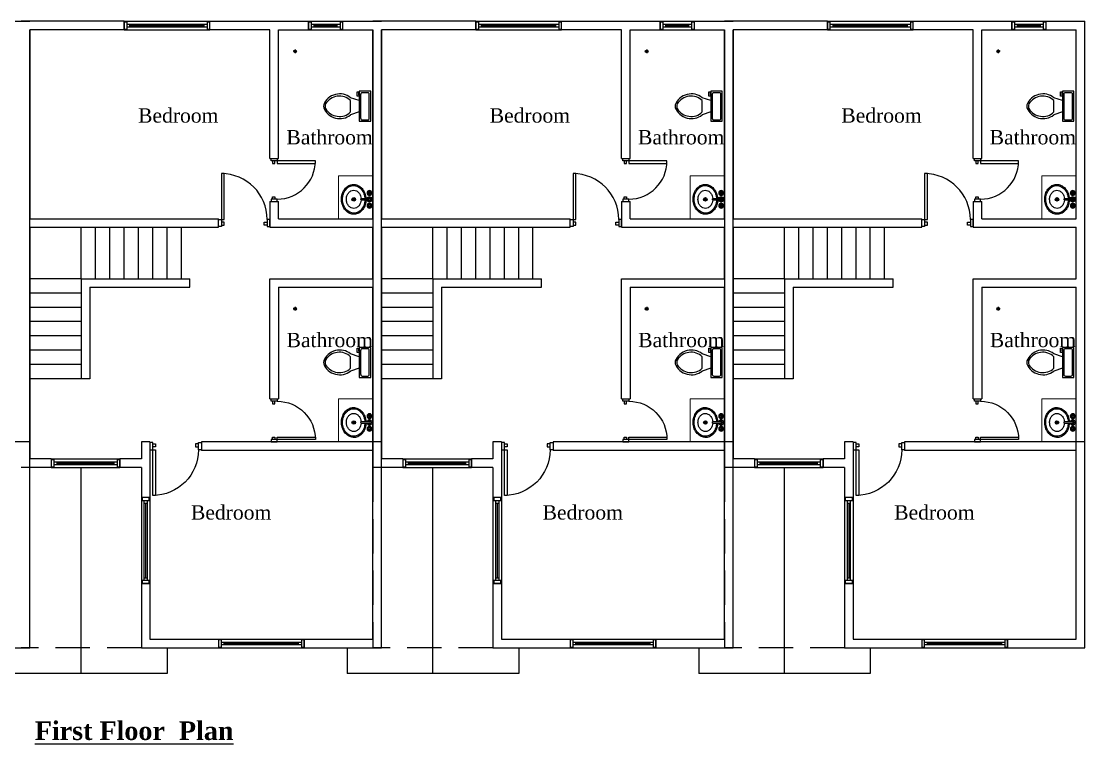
# Model space of a CAD drawing. Header units: inches. Extents: x 8172 to 11619, y -1386 to 1167.
# Drawn here: x 9429 to 10173, y 607 to 1113 of the extents above; entities that cross this region are included whole.
import ezdxf

# ---------------------------------------------------------------- set-up
doc = ezdxf.new("R2010")
doc.units = ezdxf.units.IN
doc.header["$LTSCALE"] = 48
doc.header["$MEASUREMENT"] = 0
doc.linetypes.add('Dashed', pattern=[0.75, 0.5, -0.25])
doc.layers.add('A-Door', color=3, linetype='Continuous', lineweight=13)
doc.layers.add('window', color=3, linetype='Continuous', lineweight=13)
for name, color, linetype in [('A-Flor-Strs', 12, 'Continuous'), ('A-PLUMBING', 6, 'Continuous'), ('A-Wall-Blow', 30, 'Continuous'), ('Ex-Fittings', 4, 'Continuous')]:
    doc.layers.add(name, color=color, linetype=linetype)
doc.styles.get("Standard").update_dxf_attribs({"font": 'romantic.ttf'})

# ---------------------------------------------------------------- blocks, each defined once
blk = doc.blocks.new('Faucet - Bathroom top')
for p, q in [((-4.107, 0.125), (-4.375, 0.125)), ((-3.75, 0.4788), (-3.75, 0.75)), ((-3.5, 0.482), (-3.5, 0.75)), ((-3.1461, 0.125), (-2.875, 0.125)), ((3.143, 0.125), (2.875, 0.125)), ((3.5, 0.4788), (3.5, 0.75)), ((3.75, 0.482), (3.75, 0.75)), ((4.1039, 0.125), (4.375, 0.125)), ((-4.1039, -0.125), (-4.375, -0.125)), ((-3.75, -0.4821), (-3.75, -0.75)), ((-3.5, -0.4789), (-3.5, -0.75)), ((-3.143, -0.125), (-2.875, -0.125)), ((-0.5, -0.8639), (-0.5, -4.5)), ((0.5, -4.5), (0.5, -0.8631)), ((3.1461, -0.125), (2.875, -0.125)), ((3.5, -0.4821), (3.5, -0.75)), ((3.75, -0.4789), (3.75, -0.75)), ((4.107, -0.125), (4.375, -0.125))]:
    blk.add_line(p, q)
for centre, radius in [((-3.625, 0), 1.375), ((-4.625, 0), 0.2795), ((-3.625, 0), 0.5), ((-3.625, 1), 0.2795), ((-2.625, 0), 0.2795), ((0, 0), 0.5), ((3.625, 0), 1.375), ((2.625, 0), 0.2795), ((3.625, 0), 0.5), ((3.625, 1), 0.2795), ((4.625, 0), 0.2795), ((-3.625, -1), 0.2795), ((3.625, -1), 0.2795)]:
    blk.add_circle(centre, radius)
for centre, radius, start, end in [((-3.625, 0), 1, 105.2407, 164.2093), ((-3.625, 0), 1, 16.44125, 74.07887), ((0, 0), 1.5, 289.6514, 250.3603), ((0, 0), 1, 300.3431, 239.7554), ((3.625, 0), 1, 106.12, 164.0884), ((3.625, 0), 1, 16.23422, 73.90469), ((-3.625, 0), 1, 196.2342, 253.9047), ((-3.625, 0), 1, 286.12, 344.0884), ((0, -4.5), 0.5, 180, 0), ((3.625, 0), 1, 196.4413, 254.0789), ((3.625, 0), 1, 285.2407, 344.2093)]:
    blk.add_arc(centre, radius, start, end)
blk = doc.blocks.new('Toilet - top')
for p, q in [((9.5, -6), (9.5, -2)), ((-10, -8.5), (-8, -8.5)), ((-10, -9.5), (-10, -8.5)), ((-7, -9.5), (-10, -9.5)), ((-8, -8.5), (-8, -8)), ((-7, -8), (-7, -9.5)), ((-4, -8), (-6, -14)), ((4, -14), (-4, -14)), ((4, -8), (6, -14))]:
    blk.add_line(p, q)
blk.add_lwpolyline([(10.5, -8), (10.5, 0), (-10.5, 0), (-10.5, -8)], close=True)
for points in [[(-9.5, -2), (-9.5, -6)], [(8.5, -1), (-8.5, -1)], [(-8.5, -7), (8.5, -7)]]:
    blk.add_lwpolyline(points)
for centre, radius, start, end in [((-8.62, -1.88), 0.884, 81.8699, 188.1301), ((-8.62, -6.12), 0.884, 171.8699, 278.1301), ((8.62, -1.88), 0.884, 351.8699, 98.1301), ((8.62, -6.12), 0.884, 261.8699, 8.1301), ((3.52, -21.58), 12.17, 141.46911, 247.97143), ((4.2, -21.82), 11.33, 136.36773, 238.94682), ((-3.52, -21.58), 12.17, 292.02843, 38.53071), ((-4.2, -21.82), 11.33, 301.05301, 43.63209), ((0, -27.88), 4, 245.73182, 294.26817), ((0, -29), 4, 254.86053, 285.13947)]:
    blk.add_arc(centre, radius, start, end)
blk = doc.blocks.new('*U44')
at = {"layer": 'A-Door', "color": 3, "linetype": 'Continuous', "lineweight": -3}
for points in [[(2, 5), (4, 5), (4, 37), (2, 37)], [(2, 0), (0, 0), (0, 5), (2, 5)], [(2, 1), (4, 1), (4, 3), (2, 3)], [(34, 1), (32, 1), (32, 3), (34, 3)], [(34, 0), (36, 0), (36, 5), (34, 5)]]:
    blk.add_lwpolyline(points, close=True, dxfattribs=at)
blk.add_arc((2, 5), 32, 0, 90, dxfattribs=at)

msp = doc.modelspace()

# ---------------------------------------------------------------- linework, layer by layer
for p, q in [((9621.49, 1091.52), (9618.94, 1091.52)), ((9620.21, 1092.8), (9620.21, 1090.25)), ((9867.49, 1091.52), (9864.94, 1091.52)), ((9866.21, 1092.8), (9866.21, 1090.25)), ((10113.49, 1091.52), (10110.94, 1091.52)), ((10112.21, 1092.8), (10112.21, 1090.25)), ((9674.68, 908.52), (9674.68, 926.52)), ((9920.68, 908.52), (9920.68, 926.52)), ((10166.68, 908.52), (10166.68, 926.52)), ((9621.49, 911.52), (9618.94, 911.52)), ((9620.21, 912.8), (9620.21, 910.25)), ((9867.49, 911.52), (9864.94, 911.52)), ((9866.21, 912.8), (9866.21, 910.25)), ((10113.49, 911.52), (10110.94, 911.52)), ((10112.21, 912.8), (10112.21, 910.25))]:
    msp.add_line(p, q)
at = {"color": 3, "lineweight": 0}
for p, q in [((9650.68, 1004.52), (9650.68, 974.52)), ((9650.68, 1004.52), (9674.68, 1004.52)), ((9896.68, 1004.52), (9896.68, 974.52)), ((9896.68, 1004.52), (9920.68, 1004.52)), ((10142.68, 1004.52), (10142.68, 974.52)), ((10142.68, 1004.52), (10166.68, 1004.52)), ((9650.68, 848.52), (9650.68, 818.52)), ((9650.68, 848.52), (9674.68, 848.52)), ((9896.68, 848.52), (9896.68, 818.52)), ((9896.68, 848.52), (9920.68, 848.52)), ((10142.68, 848.52), (10142.68, 818.52)), ((10142.68, 848.52), (10166.68, 848.52))]:
    msp.add_line(p, q, dxfattribs=at)
at = {"color": 4}
for p, q in [((9674.68, 818.52), (9656.68, 818.52)), ((9920.68, 818.52), (9902.68, 818.52)), ((9470.68, 656.52), (9470.68, 800.52)), ((9716.68, 656.52), (9716.68, 800.52)), ((9962.68, 656.52), (9962.68, 800.52)), ((9530.68, 674.52), (9530.68, 656.52)), ((9656.68, 674.52), (9656.68, 656.52)), ((9776.68, 674.52), (9776.68, 656.52)), ((9902.68, 674.52), (9902.68, 656.52)), ((10022.68, 674.52), (10022.68, 656.52)), ((9530.68, 656.52), (9410.68, 656.52)), ((9776.68, 656.52), (9656.68, 656.52)), ((10022.68, 656.52), (9902.68, 656.52))]:
    msp.add_line(p, q, dxfattribs=at)
at = {"color": 8, "linetype": 'Dashed'}
for p, q in [((9674.68, 800.52), (9674.68, 674.52)), ((9920.68, 800.52), (9920.68, 674.52)), ((9512.68, 674.52), (9428.68, 674.52)), ((9758.68, 674.52), (9674.68, 674.52)), ((10004.68, 674.52), (9920.68, 674.52))]:
    msp.add_line(p, q, dxfattribs=at)
for centre, radius in [((9620.21, 1091.52), 0.939), ((9620.21, 1091.52), 0.527), ((9866.21, 1091.52), 0.939), ((9866.21, 1091.52), 0.527), ((10112.21, 1091.52), 0.939), ((10112.21, 1091.52), 0.527), ((9620.21, 911.52), 0.939), ((9620.21, 911.52), 0.527), ((9866.21, 911.52), 0.939), ((9866.21, 911.52), 0.527), ((10112.21, 911.52), 0.939), ((10112.21, 911.52), 0.527)]:
    msp.add_circle(centre, radius)
at = {"layer": 'A-Flor-Strs'}
for p, q in [((9470.68, 932.52), (9470.68, 968.52)), ((9480.68, 932.52), (9480.68, 968.52)), ((9490.68, 932.52), (9490.68, 968.52)), ((9500.68, 932.52), (9500.68, 968.52)), ((9510.68, 932.52), (9510.68, 968.52)), ((9520.68, 932.52), (9520.68, 968.52)), ((9530.68, 932.52), (9530.68, 968.52)), ((9540.68, 932.52), (9540.68, 968.52)), ((9716.68, 932.52), (9716.68, 968.52)), ((9726.68, 932.52), (9726.68, 968.52)), ((9736.68, 932.52), (9736.68, 968.52)), ((9746.68, 932.52), (9746.68, 968.52)), ((9756.68, 932.52), (9756.68, 968.52)), ((9766.68, 932.52), (9766.68, 968.52)), ((9776.68, 932.52), (9776.68, 968.52)), ((9786.68, 932.52), (9786.68, 968.52)), ((9962.68, 932.52), (9962.68, 968.52)), ((9972.68, 932.52), (9972.68, 968.52)), ((9982.68, 932.52), (9982.68, 968.52)), ((9992.68, 932.52), (9992.68, 968.52)), ((10002.68, 932.52), (10002.68, 968.52)), ((10012.68, 932.52), (10012.68, 968.52)), ((10022.68, 932.52), (10022.68, 968.52)), ((10032.68, 932.52), (10032.68, 968.52)), ((9470.68, 932.52), (9434.68, 932.52)), ((9716.68, 932.52), (9680.68, 932.52)), ((9962.68, 932.52), (9926.68, 932.52)), ((9470.68, 922.52), (9434.68, 922.52)), ((9716.68, 922.52), (9680.68, 922.52)), ((9962.68, 922.52), (9926.68, 922.52)), ((9470.68, 912.52), (9434.68, 912.52)), ((9716.68, 912.52), (9680.68, 912.52)), ((9962.68, 912.52), (9926.68, 912.52)), ((9470.68, 902.52), (9434.68, 902.52)), ((9716.68, 902.52), (9680.68, 902.52)), ((9962.68, 902.52), (9926.68, 902.52)), ((9470.68, 892.52), (9434.68, 892.52)), ((9716.68, 892.52), (9680.68, 892.52)), ((9962.68, 892.52), (9926.68, 892.52)), ((9470.68, 882.52), (9434.68, 882.52)), ((9716.68, 882.52), (9680.68, 882.52)), ((9962.68, 882.52), (9926.68, 882.52)), ((9470.68, 872.52), (9434.68, 872.52)), ((9716.68, 872.52), (9680.68, 872.52)), ((9962.68, 872.52), (9926.68, 872.52)), ((9476.68, 862.52), (9434.68, 862.52)), ((9722.68, 862.52), (9680.68, 862.52)), ((9968.68, 862.52), (9926.68, 862.52))]:
    msp.add_line(p, q, dxfattribs=at)
at = {"layer": 'A-Wall-Blow'}
for p, q in [((9407.68, 1112.52), (9434.68, 1112.52)), ((9500.68, 1112.52), (9428.68, 1112.52)), ((9500.68, 1106.52), (9500.68, 1112.52)), ((9560.68, 1112.52), (9629.68, 1112.52)), ((9560.68, 1106.52), (9560.68, 1112.52)), ((9629.68, 1106.52), (9629.68, 1112.52)), ((9653.68, 1112.52), (9680.68, 1112.52)), ((9653.68, 1106.52), (9653.68, 1112.52)), ((9746.68, 1112.52), (9674.68, 1112.52)), ((9746.68, 1106.52), (9746.68, 1112.52)), ((9806.68, 1112.52), (9875.68, 1112.52)), ((9806.68, 1106.52), (9806.68, 1112.52)), ((9875.68, 1106.52), (9875.68, 1112.52)), ((9899.68, 1112.52), (9926.68, 1112.52)), ((9899.68, 1106.52), (9899.68, 1112.52)), ((9992.68, 1112.52), (9920.68, 1112.52)), ((9992.68, 1106.52), (9992.68, 1112.52)), ((10052.68, 1112.52), (10121.68, 1112.52)), ((10052.68, 1106.52), (10052.68, 1112.52)), ((10121.68, 1106.52), (10121.68, 1112.52)), ((10145.68, 1112.52), (10172.68, 1112.52)), ((10145.68, 1106.52), (10145.68, 1112.52)), ((10172.68, 782.84), (10172.68, 1112.52)), ((9434.68, 782.84), (9434.68, 1106.52)), ((9500.68, 1106.52), (9434.68, 1106.52)), ((9434.68, 1106.52), (9434.68, 974.52)), ((9602.68, 1106.52), (9560.68, 1106.52)), ((9602.68, 1016.52), (9602.68, 1106.52)), ((9608.68, 1016.52), (9608.68, 1106.52)), ((9608.68, 1106.52), (9629.68, 1106.52)), ((9653.68, 1106.52), (9674.68, 1106.52)), ((9674.68, 974.52), (9674.68, 1106.52)), ((9674.68, 1106.52), (9674.68, 968.52)), ((9680.68, 782.84), (9680.68, 1106.52)), ((9746.68, 1106.52), (9680.68, 1106.52)), ((9680.68, 1106.52), (9680.68, 974.52)), ((9848.68, 1106.52), (9806.68, 1106.52)), ((9848.68, 1016.52), (9848.68, 1106.52)), ((9854.68, 1016.52), (9854.68, 1106.52)), ((9854.68, 1106.52), (9875.68, 1106.52)), ((9899.68, 1106.52), (9920.68, 1106.52)), ((9920.68, 974.52), (9920.68, 1106.52)), ((9920.68, 1106.52), (9920.68, 968.52)), ((9926.68, 782.84), (9926.68, 1106.52)), ((9992.68, 1106.52), (9926.68, 1106.52)), ((9926.68, 1106.52), (9926.68, 974.52)), ((10094.68, 1106.52), (10052.68, 1106.52)), ((10094.68, 1016.52), (10094.68, 1106.52)), ((10100.68, 1016.52), (10100.68, 1106.52)), ((10100.68, 1106.52), (10121.68, 1106.52)), ((10145.68, 1106.52), (10166.68, 1106.52)), ((10166.68, 974.52), (10166.68, 1106.52)), ((9602.68, 1016.52), (9608.68, 1016.52)), ((9848.68, 1016.52), (9854.68, 1016.52)), ((10094.68, 1016.52), (10100.68, 1016.52)), ((9602.68, 986.52), (9608.68, 986.52)), ((9602.68, 986.52), (9602.68, 968.52)), ((9608.68, 974.52), (9608.68, 986.52)), ((9848.68, 986.52), (9854.68, 986.52)), ((9848.68, 986.52), (9848.68, 968.52)), ((9854.68, 974.52), (9854.68, 986.52)), ((10094.68, 986.52), (10100.68, 986.52)), ((10094.68, 986.52), (10094.68, 968.52)), ((10100.68, 974.52), (10100.68, 986.52)), ((9434.68, 974.52), (9566.68, 974.52)), ((9434.68, 968.52), (9566.68, 968.52)), ((9434.68, 968.52), (9434.68, 806.52)), ((9566.68, 968.52), (9566.68, 974.52)), ((9602.68, 968.52), (9674.68, 968.52)), ((9608.68, 974.52), (9674.68, 974.52)), ((9674.68, 932.52), (9674.68, 968.52)), ((9674.68, 968.52), (9674.68, 800.52)), ((9680.68, 974.52), (9812.68, 974.52)), ((9680.68, 968.52), (9812.68, 968.52)), ((9680.68, 968.52), (9680.68, 806.52)), ((9812.68, 968.52), (9812.68, 974.52)), ((9848.68, 968.52), (9920.68, 968.52)), ((9854.68, 974.52), (9920.68, 974.52)), ((9920.68, 932.52), (9920.68, 968.52)), ((9920.68, 968.52), (9920.68, 800.52)), ((9926.68, 974.52), (10058.68, 974.52)), ((9926.68, 968.52), (10058.68, 968.52)), ((9926.68, 968.52), (9926.68, 806.52)), ((10058.68, 968.52), (10058.68, 974.52)), ((10094.68, 968.52), (10166.68, 968.52)), ((10100.68, 974.52), (10166.68, 974.52)), ((10166.68, 932.52), (10166.68, 968.52)), ((9470.68, 932.52), (9546.68, 932.52)), ((9470.68, 932.52), (9470.68, 862.52)), ((9546.68, 926.52), (9546.68, 932.52)), ((9602.68, 848.52), (9602.68, 932.52)), ((9602.68, 932.52), (9674.68, 932.52)), ((9608.68, 932.52), (9674.68, 932.52)), ((9716.68, 932.52), (9792.68, 932.52)), ((9716.68, 932.52), (9716.68, 862.52)), ((9792.68, 926.52), (9792.68, 932.52)), ((9848.68, 848.52), (9848.68, 932.52)), ((9848.68, 932.52), (9920.68, 932.52)), ((9854.68, 932.52), (9920.68, 932.52)), ((9962.68, 932.52), (10038.68, 932.52)), ((9962.68, 932.52), (9962.68, 862.52)), ((10038.68, 926.52), (10038.68, 932.52)), ((10094.68, 848.52), (10094.68, 932.52)), ((10094.68, 932.52), (10166.68, 932.52)), ((10100.68, 932.52), (10166.68, 932.52)), ((9476.68, 926.52), (9546.68, 926.52)), ((9476.68, 926.52), (9476.68, 862.52)), ((9608.68, 926.52), (9608.68, 848.52)), ((9608.68, 926.52), (9674.68, 926.52)), ((9674.68, 794.84), (9674.68, 926.52)), ((9722.68, 926.52), (9792.68, 926.52)), ((9722.68, 926.52), (9722.68, 862.52)), ((9854.68, 926.52), (9854.68, 848.52)), ((9854.68, 926.52), (9920.68, 926.52)), ((9920.68, 794.84), (9920.68, 926.52)), ((9968.68, 926.52), (10038.68, 926.52)), ((9968.68, 926.52), (9968.68, 862.52)), ((10100.68, 926.52), (10100.68, 848.52)), ((10100.68, 926.52), (10166.68, 926.52)), ((10166.68, 794.84), (10166.68, 926.52)), ((9602.68, 848.52), (9608.68, 848.52)), ((9848.68, 848.52), (9854.68, 848.52)), ((10094.68, 848.52), (10100.68, 848.52)), ((9434.68, 818.52), (9308.68, 818.52)), ((9434.68, 674.52), (9434.68, 818.52)), ((9518.68, 818.52), (9512.68, 818.52)), ((9512.68, 818.52), (9512.68, 806.52)), ((9518.68, 818.52), (9518.68, 779.52)), ((9554.68, 818.52), (9554.68, 812.52)), ((9680.68, 818.52), (9554.68, 818.52)), ((9680.68, 674.52), (9680.68, 818.52)), ((9764.68, 818.52), (9758.68, 818.52)), ((9758.68, 818.52), (9758.68, 806.52)), ((9764.68, 818.52), (9764.68, 779.52)), ((9800.68, 818.52), (9800.68, 812.52)), ((9926.68, 818.52), (9800.68, 818.52)), ((9926.68, 674.52), (9926.68, 818.52)), ((10010.68, 818.52), (10004.68, 818.52)), ((10004.68, 818.52), (10004.68, 806.52)), ((10010.68, 818.52), (10010.68, 779.52)), ((10046.68, 818.52), (10046.68, 812.52)), ((10172.68, 818.52), (10046.68, 818.52)), ((10172.68, 674.52), (10172.68, 818.52)), ((9674.68, 812.52), (9554.68, 812.52)), ((9674.68, 680.52), (9674.68, 812.52)), ((9920.68, 812.52), (9800.68, 812.52)), ((9920.68, 680.52), (9920.68, 812.52)), ((10166.68, 812.52), (10046.68, 812.52)), ((10166.68, 680.52), (10166.68, 812.52)), ((9449.68, 806.52), (9434.68, 806.52)), ((9449.68, 806.52), (9449.68, 800.52)), ((9512.68, 806.52), (9497.68, 806.52)), ((9497.68, 806.52), (9497.68, 800.52)), ((9695.68, 806.52), (9680.68, 806.52)), ((9695.68, 806.52), (9695.68, 800.52)), ((9758.68, 806.52), (9743.68, 806.52)), ((9743.68, 806.52), (9743.68, 800.52)), ((9941.68, 806.52), (9926.68, 806.52)), ((9941.68, 806.52), (9941.68, 800.52)), ((10004.68, 806.52), (9989.68, 806.52)), ((9989.68, 806.52), (9989.68, 800.52)), ((9449.68, 800.52), (9428.68, 800.52)), ((9512.68, 800.52), (9497.68, 800.52)), ((9512.68, 800.52), (9512.68, 779.52)), ((9695.68, 800.52), (9674.68, 800.52)), ((9758.68, 800.52), (9743.68, 800.52)), ((9758.68, 800.52), (9758.68, 779.52)), ((9941.68, 800.52), (9920.68, 800.52)), ((10004.68, 800.52), (9989.68, 800.52)), ((10004.68, 800.52), (10004.68, 779.52)), ((9518.68, 779.52), (9512.68, 779.52)), ((9764.68, 779.52), (9758.68, 779.52)), ((10010.68, 779.52), (10004.68, 779.52)), ((9512.68, 719.52), (9512.68, 674.52)), ((9518.68, 719.52), (9512.68, 719.52)), ((9518.68, 719.52), (9518.68, 680.52)), ((9758.68, 719.52), (9758.68, 674.52)), ((9764.68, 719.52), (9758.68, 719.52)), ((9764.68, 719.52), (9764.68, 680.52)), ((10004.68, 719.52), (10004.68, 674.52)), ((10010.68, 719.52), (10004.68, 719.52)), ((10010.68, 719.52), (10010.68, 680.52)), ((9518.68, 680.52), (9566.68, 680.52)), ((9566.68, 680.52), (9566.68, 674.52)), ((9626.68, 680.52), (9674.68, 680.52)), ((9626.68, 680.52), (9626.68, 674.52)), ((9764.68, 680.52), (9812.68, 680.52)), ((9812.68, 680.52), (9812.68, 674.52)), ((9872.68, 680.52), (9920.68, 680.52)), ((9872.68, 680.52), (9872.68, 674.52)), ((10010.68, 680.52), (10058.68, 680.52)), ((10058.68, 680.52), (10058.68, 674.52)), ((10118.68, 680.52), (10166.68, 680.52)), ((10118.68, 680.52), (10118.68, 674.52)), ((9380.68, 674.52), (9434.68, 674.52)), ((9512.68, 674.52), (9566.68, 674.52)), ((9626.68, 674.52), (9680.68, 674.52)), ((9758.68, 674.52), (9812.68, 674.52)), ((9872.68, 674.52), (9926.68, 674.52)), ((10004.68, 674.52), (10058.68, 674.52)), ((10118.68, 674.52), (10172.68, 674.52))]:
    msp.add_line(p, q, dxfattribs=at)
at = {"layer": 'Ex-Fittings'}
for p, q in [((9662.13, 988.02), (9660.42, 988.02)), ((9661.28, 987.17), (9661.27, 988.88)), ((9908.13, 988.02), (9906.42, 988.02)), ((9907.28, 987.17), (9907.27, 988.88)), ((10154.13, 988.02), (10152.42, 988.02)), ((10153.28, 987.17), (10153.27, 988.88)), ((9662.13, 832.02), (9660.42, 832.02)), ((9661.28, 831.17), (9661.27, 832.88)), ((9908.13, 832.02), (9906.42, 832.02)), ((9907.28, 831.17), (9907.27, 832.88)), ((10154.13, 832.02), (10152.42, 832.02)), ((10153.28, 831.17), (10153.27, 832.88))]:
    msp.add_line(p, q, dxfattribs=at)
for points in [[(9669.83, 987.44, -0.064433), (9669.3, 984.21, -0.090016), (9667.58, 980.85, -0.104469), (9664.8, 978.44, -0.117634), (9661.64, 977.57, -0.117634), (9658.43, 978.22, -0.104469), (9655.48, 980.42, -0.090016), (9653.53, 983.66, -0.08192), (9652.72, 987.72, -0.08192), (9653.25, 991.83, -0.090016), (9654.96, 995.2, -0.104469), (9657.75, 997.6, -0.117634), (9660.9, 998.47, -0.117634), (9664.12, 997.83, -0.104469), (9667.06, 995.62, -0.090016), (9669.01, 992.39, -0.075306), (9669.81, 988.66, -0.075306)], [(9669.08, 987.43, -0.06591), (9668.54, 984.37, -0.089562), (9666.92, 981.3, -0.104678), (9664.33, 979.13, -0.118622), (9661.44, 978.38, -0.118622), (9658.52, 979.03, -0.104678), (9655.86, 981.11, -0.089562), (9654.14, 984.12, -0.081185), (9653.45, 987.89, -0.081185), (9654.01, 991.67, -0.089562), (9655.63, 994.75, -0.104678), (9658.21, 996.92, -0.118622), (9661.11, 997.66, -0.118622), (9664.03, 997.01, -0.104678), (9666.68, 994.93, -0.089562), (9668.41, 991.92, -0.070574), (9669.07, 988.66, -0.070574)], [(9915.83, 987.44, -0.064433), (9915.3, 984.21, -0.090016), (9913.58, 980.85, -0.104469), (9910.8, 978.44, -0.117634), (9907.64, 977.57, -0.117634), (9904.43, 978.22, -0.104469), (9901.48, 980.42, -0.090016), (9899.53, 983.66, -0.08192), (9898.72, 987.72, -0.08192), (9899.25, 991.83, -0.090016), (9900.96, 995.2, -0.104469), (9903.75, 997.6, -0.117634), (9906.9, 998.47, -0.117634), (9910.12, 997.83, -0.104469), (9913.06, 995.62, -0.090016), (9915.01, 992.39, -0.075306), (9915.81, 988.66, -0.075306)], [(9915.08, 987.43, -0.06591), (9914.54, 984.37, -0.089562), (9912.92, 981.3, -0.104678), (9910.33, 979.13, -0.118622), (9907.44, 978.38, -0.118622), (9904.52, 979.03, -0.104678), (9901.86, 981.11, -0.089562), (9900.14, 984.12, -0.081185), (9899.45, 987.89, -0.081185), (9900.01, 991.67, -0.089562), (9901.63, 994.75, -0.104678), (9904.21, 996.92, -0.118622), (9907.11, 997.66, -0.118622), (9910.03, 997.01, -0.104678), (9912.68, 994.93, -0.089562), (9914.41, 991.92, -0.070574), (9915.07, 988.66, -0.070574)], [(10161.83, 987.44, -0.064433), (10161.3, 984.21, -0.090016), (10159.58, 980.85, -0.104469), (10156.8, 978.44, -0.117634), (10153.64, 977.57, -0.117634), (10150.43, 978.22, -0.104469), (10147.48, 980.42, -0.090016), (10145.53, 983.66, -0.08192), (10144.72, 987.72, -0.08192), (10145.25, 991.83, -0.090016), (10146.96, 995.2, -0.104469), (10149.75, 997.6, -0.117634), (10152.9, 998.47, -0.117634), (10156.12, 997.83, -0.104469), (10159.06, 995.62, -0.090016), (10161.01, 992.39, -0.075306), (10161.81, 988.66, -0.075306)], [(10161.08, 987.43, -0.06591), (10160.54, 984.37, -0.089562), (10158.92, 981.3, -0.104678), (10156.33, 979.13, -0.118622), (10153.44, 978.38, -0.118622), (10150.52, 979.03, -0.104678), (10147.86, 981.11, -0.089562), (10146.14, 984.12, -0.081185), (10145.45, 987.89, -0.081185), (10146.01, 991.67, -0.089562), (10147.63, 994.75, -0.104678), (10150.21, 996.92, -0.118622), (10153.11, 997.66, -0.118622), (10156.03, 997.01, -0.104678), (10158.68, 994.93, -0.089562), (10160.41, 991.92, -0.070574), (10161.07, 988.66, -0.070574)], [(9666.42, 987.55, -0.063793), (9666.06, 985.61, -0.089718), (9664.98, 983.59, -0.104607), (9663.27, 982.17, -0.118283), (9661.36, 981.68, -0.118283), (9659.44, 982.12, -0.104607), (9657.69, 983.49, -0.089718), (9656.56, 985.47, -0.081436), (9656.12, 987.95, -0.081436), (9656.49, 990.44, -0.089718), (9657.56, 992.45, -0.104607), (9659.27, 993.87, -0.118283), (9661.18, 994.36, -0.118283), (9663.11, 993.93, -0.104607), (9664.86, 992.56, -0.089718), (9665.99, 990.57, -0.067602), (9666.41, 988.52, -0.067602)], [(9912.42, 987.55, -0.063793), (9912.06, 985.61, -0.089718), (9910.98, 983.59, -0.104607), (9909.27, 982.17, -0.118283), (9907.36, 981.68, -0.118283), (9905.44, 982.12, -0.104607), (9903.69, 983.49, -0.089718), (9902.56, 985.47, -0.081436), (9902.12, 987.95, -0.081436), (9902.49, 990.44, -0.089718), (9903.56, 992.45, -0.104607), (9905.27, 993.87, -0.118283), (9907.18, 994.36, -0.118283), (9909.11, 993.93, -0.104607), (9910.86, 992.56, -0.089718), (9911.99, 990.57, -0.067602), (9912.41, 988.52, -0.067602)], [(10158.42, 987.55, -0.063793), (10158.06, 985.61, -0.089718), (10156.98, 983.59, -0.104607), (10155.27, 982.17, -0.118283), (10153.36, 981.68, -0.118283), (10151.44, 982.12, -0.104607), (10149.69, 983.49, -0.089718), (10148.56, 985.47, -0.081436), (10148.12, 987.95, -0.081436), (10148.49, 990.44, -0.089718), (10149.56, 992.45, -0.104607), (10151.27, 993.87, -0.118283), (10153.18, 994.36, -0.118283), (10155.11, 993.93, -0.104607), (10156.86, 992.56, -0.089718), (10157.99, 990.57, -0.067602), (10158.41, 988.52, -0.067602)], [(9669.83, 831.44, -0.064433), (9669.3, 828.21, -0.090016), (9667.58, 824.85, -0.104469), (9664.8, 822.44, -0.117634), (9661.64, 821.57, -0.117634), (9658.43, 822.22, -0.104469), (9655.48, 824.42, -0.090016), (9653.53, 827.66, -0.08192), (9652.72, 831.72, -0.08192), (9653.25, 835.83, -0.090016), (9654.96, 839.2, -0.104469), (9657.75, 841.6, -0.117634), (9660.9, 842.47, -0.117634), (9664.12, 841.83, -0.104469), (9667.06, 839.62, -0.090016), (9669.01, 836.39, -0.075306), (9669.81, 832.66, -0.075306)], [(9669.08, 831.43, -0.06591), (9668.54, 828.37, -0.089562), (9666.92, 825.3, -0.104678), (9664.33, 823.13, -0.118622), (9661.44, 822.38, -0.118622), (9658.52, 823.03, -0.104678), (9655.86, 825.11, -0.089562), (9654.14, 828.12, -0.081185), (9653.45, 831.89, -0.081185), (9654.01, 835.67, -0.089562), (9655.63, 838.75, -0.104678), (9658.21, 840.92, -0.118622), (9661.11, 841.66, -0.118622), (9664.03, 841.01, -0.104678), (9666.68, 838.93, -0.089562), (9668.41, 835.92, -0.070574), (9669.07, 832.66, -0.070574)], [(9915.83, 831.44, -0.064433), (9915.3, 828.21, -0.090016), (9913.58, 824.85, -0.104469), (9910.8, 822.44, -0.117634), (9907.64, 821.57, -0.117634), (9904.43, 822.22, -0.104469), (9901.48, 824.42, -0.090016), (9899.53, 827.66, -0.08192), (9898.72, 831.72, -0.08192), (9899.25, 835.83, -0.090016), (9900.96, 839.2, -0.104469), (9903.75, 841.6, -0.117634), (9906.9, 842.47, -0.117634), (9910.12, 841.83, -0.104469), (9913.06, 839.62, -0.090016), (9915.01, 836.39, -0.075306), (9915.81, 832.66, -0.075306)], [(9915.08, 831.43, -0.06591), (9914.54, 828.37, -0.089562), (9912.92, 825.3, -0.104678), (9910.33, 823.13, -0.118622), (9907.44, 822.38, -0.118622), (9904.52, 823.03, -0.104678), (9901.86, 825.11, -0.089562), (9900.14, 828.12, -0.081185), (9899.45, 831.89, -0.081185), (9900.01, 835.67, -0.089562), (9901.63, 838.75, -0.104678), (9904.21, 840.92, -0.118622), (9907.11, 841.66, -0.118622), (9910.03, 841.01, -0.104678), (9912.68, 838.93, -0.089562), (9914.41, 835.92, -0.070574), (9915.07, 832.66, -0.070574)], [(10161.83, 831.44, -0.064433), (10161.3, 828.21, -0.090016), (10159.58, 824.85, -0.104469), (10156.8, 822.44, -0.117634), (10153.64, 821.57, -0.117634), (10150.43, 822.22, -0.104469), (10147.48, 824.42, -0.090016), (10145.53, 827.66, -0.08192), (10144.72, 831.72, -0.08192), (10145.25, 835.83, -0.090016), (10146.96, 839.2, -0.104469), (10149.75, 841.6, -0.117634), (10152.9, 842.47, -0.117634), (10156.12, 841.83, -0.104469), (10159.06, 839.62, -0.090016), (10161.01, 836.39, -0.075306), (10161.81, 832.66, -0.075306)], [(10161.08, 831.43, -0.06591), (10160.54, 828.37, -0.089562), (10158.92, 825.3, -0.104678), (10156.33, 823.13, -0.118622), (10153.44, 822.38, -0.118622), (10150.52, 823.03, -0.104678), (10147.86, 825.11, -0.089562), (10146.14, 828.12, -0.081185), (10145.45, 831.89, -0.081185), (10146.01, 835.67, -0.089562), (10147.63, 838.75, -0.104678), (10150.21, 840.92, -0.118622), (10153.11, 841.66, -0.118622), (10156.03, 841.01, -0.104678), (10158.68, 838.93, -0.089562), (10160.41, 835.92, -0.070574), (10161.07, 832.66, -0.070574)], [(9666.42, 831.55, -0.063793), (9666.06, 829.61, -0.089718), (9664.98, 827.59, -0.104607), (9663.27, 826.17, -0.118283), (9661.36, 825.68, -0.118283), (9659.44, 826.12, -0.104607), (9657.69, 827.49, -0.089718), (9656.56, 829.47, -0.081436), (9656.12, 831.95, -0.081436), (9656.49, 834.44, -0.089718), (9657.56, 836.45, -0.104607), (9659.27, 837.87, -0.118283), (9661.18, 838.36, -0.118283), (9663.11, 837.93, -0.104607), (9664.86, 836.56, -0.089718), (9665.99, 834.57, -0.067602), (9666.41, 832.52, -0.067602)], [(9912.42, 831.55, -0.063793), (9912.06, 829.61, -0.089718), (9910.98, 827.59, -0.104607), (9909.27, 826.17, -0.118283), (9907.36, 825.68, -0.118283), (9905.44, 826.12, -0.104607), (9903.69, 827.49, -0.089718), (9902.56, 829.47, -0.081436), (9902.12, 831.95, -0.081436), (9902.49, 834.44, -0.089718), (9903.56, 836.45, -0.104607), (9905.27, 837.87, -0.118283), (9907.18, 838.36, -0.118283), (9909.11, 837.93, -0.104607), (9910.86, 836.56, -0.089718), (9911.99, 834.57, -0.067602), (9912.41, 832.52, -0.067602)], [(10158.42, 831.55, -0.063793), (10158.06, 829.61, -0.089718), (10156.98, 827.59, -0.104607), (10155.27, 826.17, -0.118283), (10153.36, 825.68, -0.118283), (10151.44, 826.12, -0.104607), (10149.69, 827.49, -0.089718), (10148.56, 829.47, -0.081436), (10148.12, 831.95, -0.081436), (10148.49, 834.44, -0.089718), (10149.56, 836.45, -0.104607), (10151.27, 837.87, -0.118283), (10153.18, 838.36, -0.118283), (10155.11, 837.93, -0.104607), (10156.86, 836.56, -0.089718), (10157.99, 834.57, -0.067602), (10158.41, 832.52, -0.067602)]]:
    msp.add_lwpolyline(points, format="xyb", dxfattribs=at)
for centre, radius in [((9661.27, 988.02), 1.28), ((9661.27, 988.02), 0.854), ((9907.27, 988.02), 1.28), ((9907.27, 988.02), 0.854), ((10153.27, 988.02), 1.28), ((10153.27, 988.02), 0.854), ((9661.27, 832.02), 1.28), ((9907.27, 832.02), 1.28), ((10153.27, 832.02), 1.28), ((9661.27, 832.02), 0.854), ((9907.27, 832.02), 0.854), ((10153.27, 832.02), 0.854)]:
    msp.add_circle(centre, radius, dxfattribs=at)
at = {"layer": 'window', "color": 3, "linetype": 'Continuous', "lineweight": -3}
for p, q in [((9500.68, 1112.52), (9560.68, 1112.52)), ((9504.68, 1108.52), (9504.68, 1110.52)), ((9504.68, 1109.52), (9556.68, 1109.52)), ((9556.68, 1108.52), (9556.68, 1110.52)), ((9629.68, 1112.52), (9653.68, 1112.52)), ((9633.68, 1108.52), (9633.68, 1110.52)), ((9633.68, 1109.52), (9649.68, 1109.52)), ((9649.68, 1108.52), (9649.68, 1110.52)), ((9746.68, 1112.52), (9806.68, 1112.52)), ((9750.68, 1108.52), (9750.68, 1110.52)), ((9750.68, 1109.52), (9802.68, 1109.52)), ((9802.68, 1108.52), (9802.68, 1110.52)), ((9875.68, 1112.52), (9899.68, 1112.52)), ((9879.68, 1108.52), (9879.68, 1110.52)), ((9879.68, 1109.52), (9895.68, 1109.52)), ((9895.68, 1108.52), (9895.68, 1110.52)), ((9992.68, 1112.52), (10052.68, 1112.52)), ((9996.68, 1108.52), (9996.68, 1110.52)), ((9996.68, 1109.52), (10048.68, 1109.52)), ((10048.68, 1108.52), (10048.68, 1110.52)), ((10121.68, 1112.52), (10145.68, 1112.52)), ((10125.68, 1108.52), (10125.68, 1110.52)), ((10125.68, 1109.52), (10141.68, 1109.52)), ((10141.68, 1108.52), (10141.68, 1110.52)), ((9500.68, 1106.52), (9560.68, 1106.52)), ((9629.68, 1106.52), (9653.68, 1106.52)), ((9746.68, 1106.52), (9806.68, 1106.52)), ((9875.68, 1106.52), (9899.68, 1106.52)), ((9992.68, 1106.52), (10052.68, 1106.52)), ((10121.68, 1106.52), (10145.68, 1106.52)), ((9449.68, 806.52), (9497.68, 806.52)), ((9453.68, 802.52), (9453.68, 804.52)), ((9453.68, 803.52), (9493.68, 803.52)), ((9493.68, 802.52), (9493.68, 804.52)), ((9695.68, 806.52), (9743.68, 806.52)), ((9699.68, 802.52), (9699.68, 804.52)), ((9699.68, 803.52), (9739.68, 803.52)), ((9739.68, 802.52), (9739.68, 804.52)), ((9941.68, 806.52), (9989.68, 806.52)), ((9945.68, 802.52), (9945.68, 804.52)), ((9945.68, 803.52), (9985.68, 803.52)), ((9985.68, 802.52), (9985.68, 804.52)), ((9449.68, 800.52), (9497.68, 800.52)), ((9695.68, 800.52), (9743.68, 800.52)), ((9941.68, 800.52), (9989.68, 800.52)), ((9512.68, 779.52), (9512.68, 719.52)), ((9514.68, 775.52), (9516.68, 775.52)), ((9515.68, 775.52), (9515.68, 723.52)), ((9518.68, 779.52), (9518.68, 719.52)), ((9758.68, 779.52), (9758.68, 719.52)), ((9760.68, 775.52), (9762.68, 775.52)), ((9761.68, 775.52), (9761.68, 723.52)), ((9764.68, 779.52), (9764.68, 719.52)), ((10004.68, 779.52), (10004.68, 719.52)), ((10006.68, 775.52), (10008.68, 775.52)), ((10007.68, 775.52), (10007.68, 723.52)), ((10010.68, 779.52), (10010.68, 719.52)), ((9514.68, 723.52), (9516.68, 723.52)), ((9760.68, 723.52), (9762.68, 723.52)), ((10006.68, 723.52), (10008.68, 723.52)), ((9566.68, 680.52), (9626.68, 680.52)), ((9570.68, 676.52), (9570.68, 678.52)), ((9570.68, 677.52), (9622.68, 677.52)), ((9622.68, 676.52), (9622.68, 678.52)), ((9812.68, 680.52), (9872.68, 680.52)), ((9816.68, 676.52), (9816.68, 678.52)), ((9816.68, 677.52), (9868.68, 677.52)), ((9868.68, 676.52), (9868.68, 678.52)), ((10058.68, 680.52), (10118.68, 680.52)), ((10062.68, 676.52), (10062.68, 678.52)), ((10062.68, 677.52), (10114.68, 677.52)), ((10114.68, 676.52), (10114.68, 678.52)), ((9566.68, 674.52), (9626.68, 674.52)), ((9812.68, 674.52), (9872.68, 674.52)), ((10058.68, 674.52), (10118.68, 674.52))]:
    msp.add_line(p, q, dxfattribs=at)
for points in [[(9502.68, 1112.02), (9500.68, 1112.02), (9500.68, 1107.02), (9502.68, 1107.02)], [(9502.68, 1108.52), (9502.68, 1110.52), (9558.68, 1110.52), (9558.68, 1108.52)], [(9560.68, 1112.02), (9558.68, 1112.02), (9558.68, 1107.02), (9560.68, 1107.02)], [(9631.68, 1112.02), (9629.68, 1112.02), (9629.68, 1107.02), (9631.68, 1107.02)], [(9631.68, 1108.52), (9631.68, 1110.52), (9651.68, 1110.52), (9651.68, 1108.52)], [(9653.68, 1112.02), (9651.68, 1112.02), (9651.68, 1107.02), (9653.68, 1107.02)], [(9748.68, 1112.02), (9746.68, 1112.02), (9746.68, 1107.02), (9748.68, 1107.02)], [(9748.68, 1108.52), (9748.68, 1110.52), (9804.68, 1110.52), (9804.68, 1108.52)], [(9806.68, 1112.02), (9804.68, 1112.02), (9804.68, 1107.02), (9806.68, 1107.02)], [(9877.68, 1112.02), (9875.68, 1112.02), (9875.68, 1107.02), (9877.68, 1107.02)], [(9877.68, 1108.52), (9877.68, 1110.52), (9897.68, 1110.52), (9897.68, 1108.52)], [(9899.68, 1112.02), (9897.68, 1112.02), (9897.68, 1107.02), (9899.68, 1107.02)], [(9994.68, 1112.02), (9992.68, 1112.02), (9992.68, 1107.02), (9994.68, 1107.02)], [(9994.68, 1108.52), (9994.68, 1110.52), (10050.68, 1110.52), (10050.68, 1108.52)], [(10052.68, 1112.02), (10050.68, 1112.02), (10050.68, 1107.02), (10052.68, 1107.02)], [(10123.68, 1112.02), (10121.68, 1112.02), (10121.68, 1107.02), (10123.68, 1107.02)], [(10123.68, 1108.52), (10123.68, 1110.52), (10143.68, 1110.52), (10143.68, 1108.52)], [(10145.68, 1112.02), (10143.68, 1112.02), (10143.68, 1107.02), (10145.68, 1107.02)], [(9451.68, 806.02), (9449.68, 806.02), (9449.68, 801.02), (9451.68, 801.02)], [(9451.68, 802.52), (9451.68, 804.52), (9495.68, 804.52), (9495.68, 802.52)], [(9497.68, 806.02), (9495.68, 806.02), (9495.68, 801.02), (9497.68, 801.02)], [(9697.68, 806.02), (9695.68, 806.02), (9695.68, 801.02), (9697.68, 801.02)], [(9697.68, 802.52), (9697.68, 804.52), (9741.68, 804.52), (9741.68, 802.52)], [(9743.68, 806.02), (9741.68, 806.02), (9741.68, 801.02), (9743.68, 801.02)], [(9943.68, 806.02), (9941.68, 806.02), (9941.68, 801.02), (9943.68, 801.02)], [(9943.68, 802.52), (9943.68, 804.52), (9987.68, 804.52), (9987.68, 802.52)], [(9989.68, 806.02), (9987.68, 806.02), (9987.68, 801.02), (9989.68, 801.02)], [(9518.18, 777.52), (9518.18, 779.52), (9513.18, 779.52), (9513.18, 777.52)], [(9514.68, 777.52), (9516.68, 777.52), (9516.68, 721.52), (9514.68, 721.52)], [(9764.18, 777.52), (9764.18, 779.52), (9759.18, 779.52), (9759.18, 777.52)], [(9760.68, 777.52), (9762.68, 777.52), (9762.68, 721.52), (9760.68, 721.52)], [(10010.18, 777.52), (10010.18, 779.52), (10005.18, 779.52), (10005.18, 777.52)], [(10006.68, 777.52), (10008.68, 777.52), (10008.68, 721.52), (10006.68, 721.52)], [(9518.18, 719.52), (9518.18, 721.52), (9513.18, 721.52), (9513.18, 719.52)], [(9764.18, 719.52), (9764.18, 721.52), (9759.18, 721.52), (9759.18, 719.52)], [(10010.18, 719.52), (10010.18, 721.52), (10005.18, 721.52), (10005.18, 719.52)], [(9568.68, 680.02), (9566.68, 680.02), (9566.68, 675.02), (9568.68, 675.02)], [(9568.68, 676.52), (9568.68, 678.52), (9624.68, 678.52), (9624.68, 676.52)], [(9626.68, 680.02), (9624.68, 680.02), (9624.68, 675.02), (9626.68, 675.02)], [(9814.68, 680.02), (9812.68, 680.02), (9812.68, 675.02), (9814.68, 675.02)], [(9814.68, 676.52), (9814.68, 678.52), (9870.68, 678.52), (9870.68, 676.52)], [(9872.68, 680.02), (9870.68, 680.02), (9870.68, 675.02), (9872.68, 675.02)], [(10060.68, 680.02), (10058.68, 680.02), (10058.68, 675.02), (10060.68, 675.02)], [(10060.68, 676.52), (10060.68, 678.52), (10116.68, 678.52), (10116.68, 676.52)], [(10118.68, 680.02), (10116.68, 680.02), (10116.68, 675.02), (10118.68, 675.02)]]:
    msp.add_lwpolyline(points, close=True, dxfattribs=at)

# ---------------------------------------------------------------- block references
at = {"layer": 'A-Door', "color": 3, "linetype": 'Continuous', "lineweight": -3, "yscale": 0.8333333333333334, "zscale": 0.8333333333333334, "rotation": 270}
for p, xscale in [((9603.6, 1016.52), 0.8333333333333334), ((9849.6, 1016.52), 0.8333333333333334), ((10095.6, 1016.52), 0.8333333333333334), ((9603.6, 818.52), -0.8333333333333334), ((9849.6, 818.52), -0.8333333333333334), ((10095.6, 818.52), -0.8333333333333334)]:
    msp.add_blockref('*U44', p, dxfattribs=dict(at, xscale=xscale))
at = {"layer": 'A-Door', "color": 3, "linetype": 'Continuous', "lineweight": -3}
for p in [(9566.68, 969.02), (9812.68, 969.02), (10058.68, 969.02)]:
    msp.add_blockref('*U44', p, dxfattribs=at)
at = {"layer": 'A-Door', "color": 3, "linetype": 'Continuous', "lineweight": -3, "xscale": -1, "rotation": 180}
for p in [(9518.68, 818.02), (9764.68, 818.02), (10010.68, 818.02)]:
    msp.add_blockref('*U44', p, dxfattribs=at)
at = {"layer": 'A-PLUMBING', "rotation": 270}
for p in [(9673.12, 1053.11), (9919.12, 1053.11), (10165.12, 1053.11), (9673.12, 874.02), (9919.12, 874.02), (10165.12, 874.02)]:
    msp.add_blockref('Toilet - top', p, dxfattribs=at)
at = {"layer": 'Ex-Fittings', "xscale": -1.220474881897178, "yscale": 1.220474881894461, "zscale": 1.220474881894648, "rotation": 270.1692424871851}
for p in [(9672.28, 988.05), (9918.28, 988.05), (10164.28, 988.05), (9672.28, 832.05), (9918.28, 832.05), (10164.28, 832.05)]:
    msp.add_blockref('Faucet - Bathroom top', p, dxfattribs=at)

# ---------------------------------------------------------------- texts
at = {"attachment_point": 1}
for s, width, insert, char_height in [('Bedroom', 81.687, (9510.39, 1051.67), 10), ('Bedroom', 81.687, (9756.39, 1051.67), 10), ('Bedroom', 81.687, (10002.39, 1051.67), 10), ('Bathroom', 81.687, (9614.16, 1036.47), 10), ('Bathroom', 81.687, (9860.16, 1036.47), 10), ('Bathroom', 81.687, (10106.16, 1036.47), 10), ('Bathroom', 81.687, (9614.27, 894.69), 10), ('Bathroom', 81.687, (9860.27, 894.69), 10), ('Bathroom', 81.687, (10106.27, 894.69), 10), ('Bedroom', 81.687, (9547.38, 774.15), 10), ('Bedroom', 81.687, (9793.38, 774.15), 10), ('Bedroom', 81.687, (10039.38, 774.15), 10), ('{\\fRomantic|b1|i0|c2|p2;\\LFirst Floor  Plan}', 187.9678, (9438.1, 623.05), 13)]:
    msp.add_mtext_dynamic_manual_height_columns(s, width=width, gutter_width=1, heights=[0], dxfattribs=dict(at, insert=insert, char_height=char_height))

doc.saveas('drawing.dxf')
